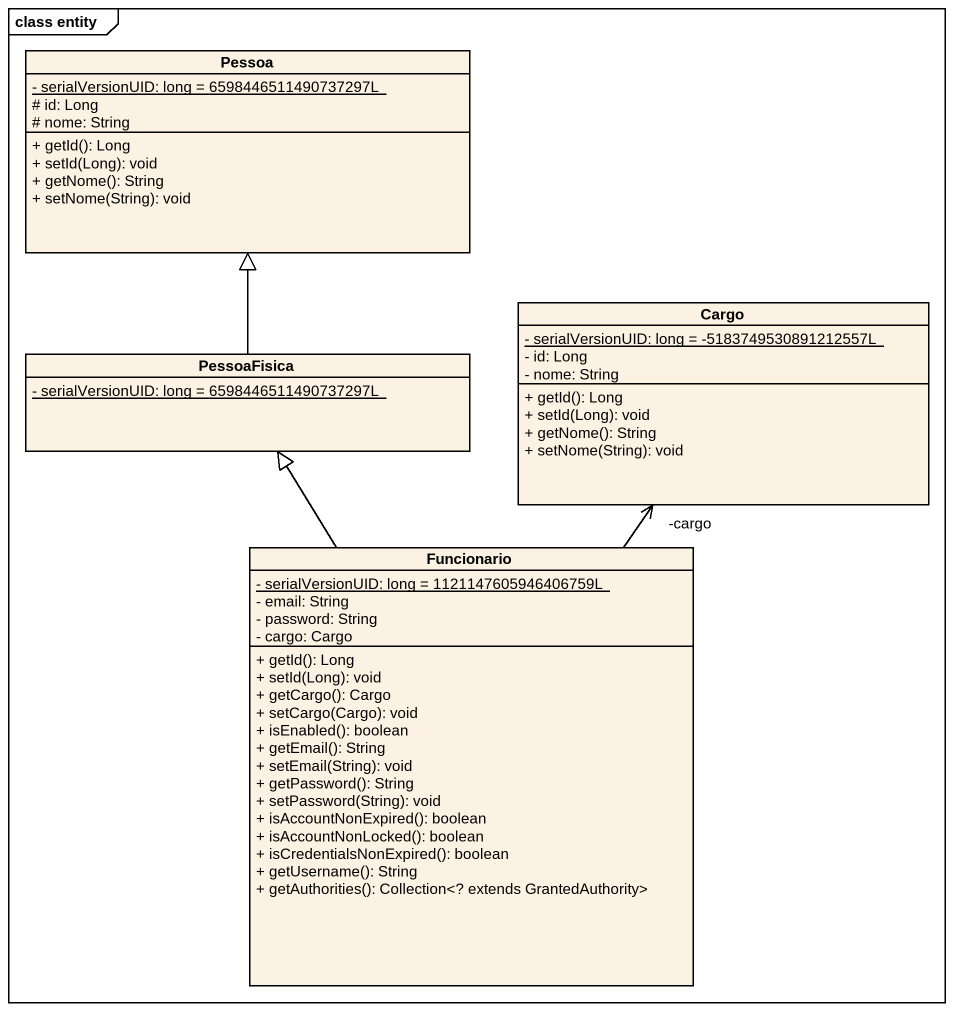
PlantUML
@startuml
mainframe class entity
hide circle
hide empty members
skinparam classAttributeIconSize 0
class Pessoa {
  {static} - serialVersionUID: long = 6598446511490737297L
  # id: Long
  # nome: String
  + getId(): Long
  + setId(Long): void
  + getNome(): String
  + setNome(String): void
}
class PessoaFisica {
  {static} - serialVersionUID: long = 6598446511490737297L
}
class Cargo {
  {static} - serialVersionUID: long = -5183749530891212557L
  - id: Long
  - nome: String
  + getId(): Long
  + setId(Long): void
  + getNome(): String
  + setNome(String): void
}
class Funcionario {
  {static} - serialVersionUID: long = 1121147605946406759L
  - email: String
  - password: String
  - cargo: Cargo
  + getId(): Long
  + setId(Long): void
  + getCargo(): Cargo
  + setCargo(Cargo): void
  + isEnabled(): boolean
  + getEmail(): String
  + setEmail(String): void
  + getPassword(): String
  + setPassword(String): void
  + isAccountNonExpired(): boolean
  + isAccountNonLocked(): boolean
  + isCredentialsNonExpired(): boolean
  + getUsername(): String
  + getAuthorities(): Collection<? extends GrantedAuthority>
}
PessoaFisica -up-|> Pessoa
Funcionario -up-|> PessoaFisica
Funcionario -up-> "-cargo" Cargo
@enduml
